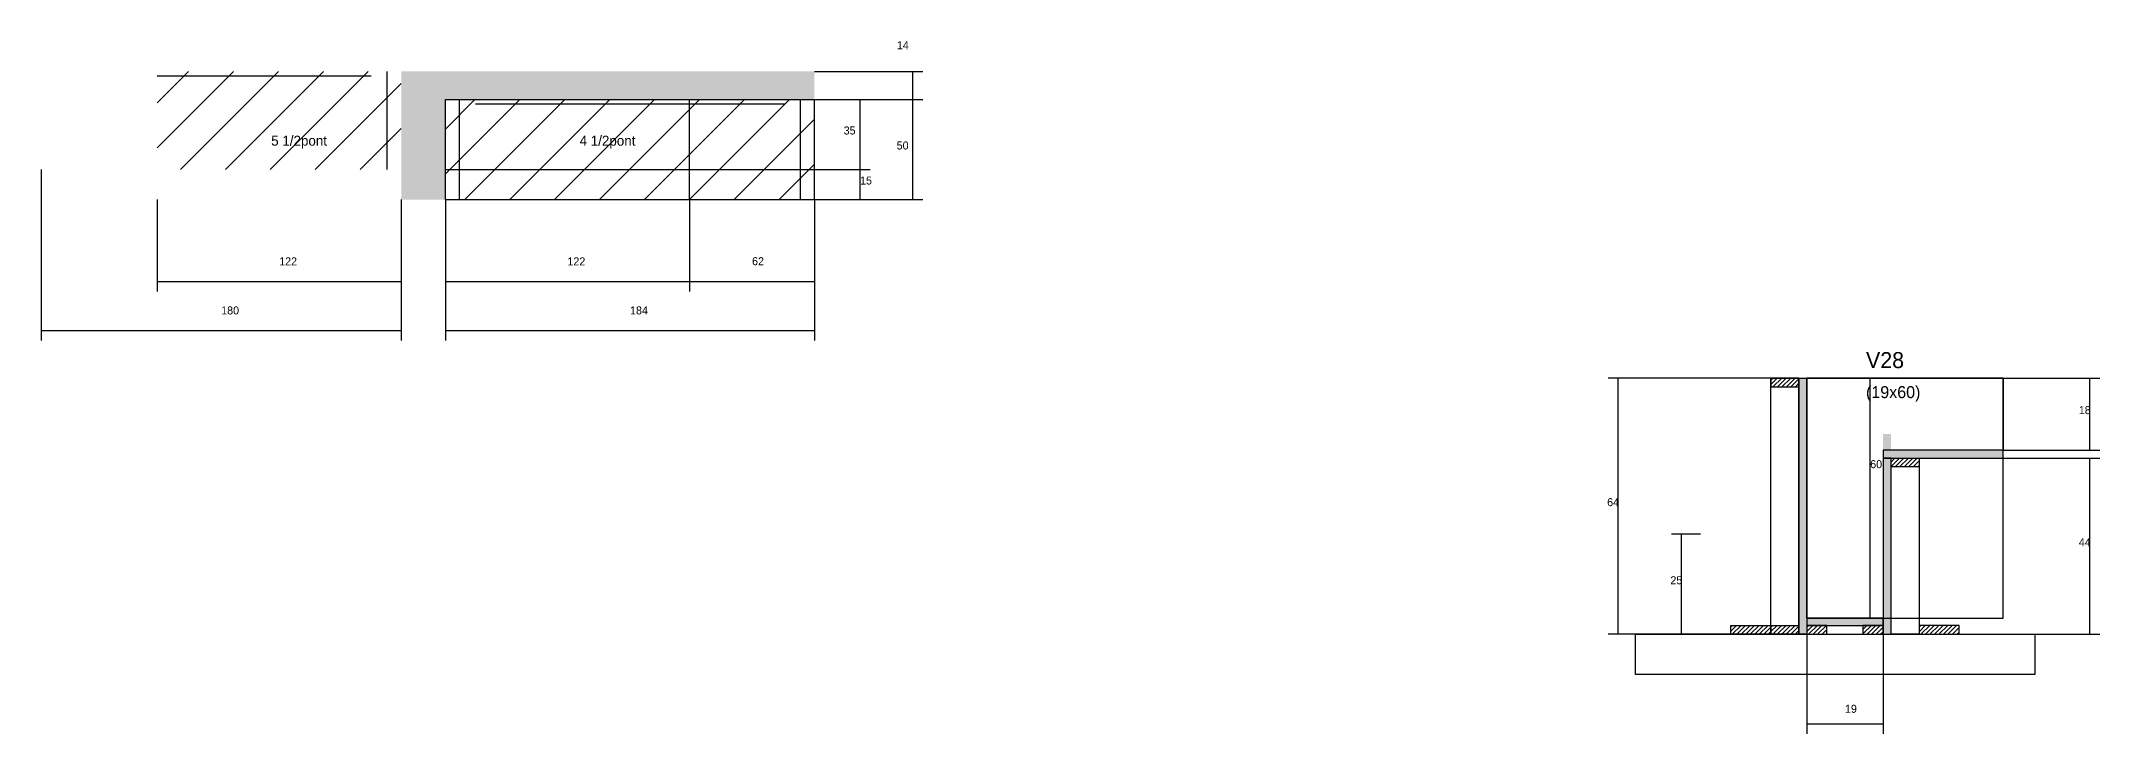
# Model space of a CAD drawing. Header units: metres. Extents: x -7920 to -6066, y 8238 to 8647.
# Drawn here: x -7920 to -6891, y 8301 to 8647 of the extents above; entities that cross this region are included whole.
import ezdxf

# ---------------------------------------------------------------- set-up
doc = ezdxf.new("R2010")
doc.units = ezdxf.units.M
for name, color, linetype in [('CONCRETO', 251, 'Continuous'), ('COTA', 4, 'Continuous'), ('Cota Seção (2x)', 4, 'Continuous'), ('Hachura', 253, 'Continuous'), ('Madeira', 126, 'Continuous'), ('NOMENCLATURA', 7, 'Continuous'), ('Painéis', 200, 'Continuous'), ('SARR_2.2x7', 40, 'Continuous'), ('Texto Seção', 7, 'Continuous')]:
    doc.layers.add(name, color=color, linetype=linetype)

msp = doc.modelspace()

# ---------------------------------------------------------------- hatches: boundary and pattern name
at = {"layer": 'COTA'}
h = msp.add_hatch(dxfattribs=at)
h.set_pattern_fill('AR-CONC', scale=0.03)
h.paths.add_polyline_path([(-7718.3, 8568.1), (-7718.3, 8618.1), (-7533.8, 8618.1), (-7533.8, 8632.1), (-7740.4, 8632.1), (-7740.4, 8568.1)])
at = {"layer": 'Hachura'}
h = msp.add_hatch(dxfattribs=at)
h.set_pattern_fill('ANSI31', scale=5)
h.paths.add_polyline_path([(-7740.4, 8632.1), (-7862.4, 8632.1), (-7862.4, 8583.1), (-7740.4, 8583.1)])
h = msp.add_hatch(dxfattribs=at)
h.set_pattern_fill('ANSI31', scale=5)
h.paths.add_polyline_path([(-7718.3, 8618.1), (-7718.3, 8583.1), (-7596.3, 8583.1), (-7596.3, 8618.1)])
h = msp.add_hatch(dxfattribs=at)
h.set_pattern_fill('ANSI31', scale=5)
h.paths.add_polyline_path([(-7596.3, 8618.1), (-7596.3, 8583.1), (-7533.8, 8583.1), (-7533.8, 8618.1)])
h = msp.add_hatch(dxfattribs=at)
h.set_pattern_fill('ANSI31', scale=5)
h.paths.add_polyline_path([(-7718.3, 8583.1), (-7718.3, 8568.1), (-7596.3, 8568.1), (-7596.3, 8583.1)])
h = msp.add_hatch(dxfattribs=at)
h.set_pattern_fill('ANSI31', scale=5)
h.paths.add_polyline_path([(-7533.8, 8568.1), (-7533.8, 8583.1), (-7596.3, 8583.1), (-7596.3, 8568.1)])
h = msp.add_hatch(dxfattribs=at)
h.set_pattern_fill('ANSI31', scale=0.5)
h.paths.add_polyline_path([(-7055.6, 8478.9), (-7055.6, 8474.5), (-7055.6, 8474.5), (-7041.6, 8474.5), (-7041.6, 8474.5), (-7041.6, 8478.9), (-7041.6, 8478.9), (-7055.6, 8478.9)])
h = msp.add_hatch(color=8, dxfattribs=at)
h.dxf.hatch_style = 1
h.paths.add_polyline_path([(-7041.6, 8478.9), (-7037.6, 8478.9), (-7037.6, 8478.9), (-7037.6, 8350.9), (-7037.6, 8350.9), (-7041.6, 8350.9), (-7041.6, 8350.9), (-7041.6, 8478.9)])
h = msp.add_hatch(color=8, dxfattribs=at)
h.dxf.hatch_style = 1
h.paths.add_polyline_path([(-6995.6, 8450.9), (-6999.6, 8450.9), (-6999.6, 8450.9), (-6999.6, 8350.9), (-6999.6, 8350.9), (-6995.6, 8350.9), (-6995.6, 8350.9), (-6995.6, 8450.9)])
h = msp.add_hatch(color=8, dxfattribs=at)
h.dxf.hatch_style = 1
h.paths.add_polyline_path([(-6939.6, 8438.9), (-6939.6, 8442.9), (-6939.6, 8442.9), (-6999.6, 8442.9), (-6999.6, 8442.9), (-6999.6, 8438.9), (-6999.6, 8438.9), (-6939.6, 8438.9)])
h = msp.add_hatch(dxfattribs=at)
h.set_pattern_fill('ANSI31', scale=0.5)
h.paths.add_polyline_path([(-6981.6, 8438.9), (-6981.6, 8434.5), (-6981.6, 8434.5), (-6995.6, 8434.5), (-6995.6, 8434.5), (-6995.6, 8438.9), (-6995.6, 8438.9), (-6981.6, 8438.9)])
h = msp.add_hatch(color=8, dxfattribs=at)
h.dxf.hatch_style = 1
h.paths.add_polyline_path([(-6999.6, 8355.3), (-6999.6, 8358.9), (-6999.6, 8358.9), (-7037.6, 8358.9), (-7037.6, 8358.9), (-7037.6, 8355.3), (-7037.6, 8355.3), (-6999.6, 8355.3)])
h = msp.add_hatch(dxfattribs=at)
h.set_pattern_fill('ANSI31', scale=0.5)
h.paths.add_polyline_path([(-7075.6, 8350.9), (-7075.6, 8355.3), (-7075.6, 8355.3), (-7055.6, 8355.3), (-7055.6, 8355.3), (-7055.6, 8350.9), (-7055.6, 8350.9), (-7075.6, 8350.9)])
h = msp.add_hatch(dxfattribs=at)
h.set_pattern_fill('ANSI31', scale=0.5)
h.paths.add_polyline_path([(-7055.6, 8350.9), (-7055.6, 8355.3), (-7055.6, 8355.3), (-7041.6, 8355.3), (-7041.6, 8355.3), (-7041.6, 8350.9), (-7041.6, 8350.9), (-7055.6, 8350.9)])
h = msp.add_hatch(dxfattribs=at)
h.set_pattern_fill('ANSI31', scale=0.5)
h.paths.add_polyline_path([(-7027.6, 8350.9), (-7027.6, 8355.3), (-7027.6, 8355.3), (-7037.6, 8355.3), (-7037.6, 8355.3), (-7037.6, 8350.9), (-7037.6, 8350.9), (-7027.6, 8350.9)])
h = msp.add_hatch(dxfattribs=at)
h.set_pattern_fill('ANSI31', scale=0.5)
h.paths.add_polyline_path([(-6999.6, 8350.9), (-6999.6, 8355.3), (-6999.6, 8355.3), (-7009.6, 8355.3), (-7009.6, 8355.3), (-7009.6, 8350.9), (-7009.6, 8350.9), (-6999.6, 8350.9)])
h = msp.add_hatch(dxfattribs=at)
h.set_pattern_fill('ANSI31', scale=0.5)
h.paths.add_polyline_path([(-6961.6, 8350.9), (-6961.6, 8355.3), (-6961.6, 8355.3), (-6981.6, 8355.3), (-6981.6, 8355.3), (-6981.6, 8350.9), (-6981.6, 8350.9), (-6961.6, 8350.9)])

# ---------------------------------------------------------------- linework, layer by layer
at = {"layer": 'CONCRETO'}
for points in [[(-7037.6, 8458.9), (-7037.6, 8478.9), (-6939.6, 8478.9), (-6939.6, 8442.9), (-6999.6, 8442.9), (-6999.6, 8358.9), (-7037.6, 8358.9), (-7037.6, 8458.9)], [(-7037.6, 8358.9), (-6939.6, 8358.9), (-6939.6, 8478.9), (-7037.6, 8478.9)]]:
    msp.add_lwpolyline(points, close=True, dxfattribs=at)
at = {"layer": 'COTA'}
for p, q in [((-7533.8, 8632.1), (-7479.6, 8632.1)), ((-7484.6, 8618.1), (-7484.6, 8632.1)), ((-7533.8, 8618.1), (-7479.6, 8618.1)), ((-7533.8, 8618.1), (-7506, 8618.1)), ((-7533.8, 8618.1), (-7479.6, 8618.1)), ((-7511, 8583.1), (-7511, 8618.1)), ((-7484.6, 8568.1), (-7484.6, 8618.1)), ((-7920.4, 8583.1), (-7920.4, 8497.6)), ((-7533.8, 8583.1), (-7506, 8583.1)), ((-7533.8, 8583.1), (-7506, 8583.1)), ((-7511, 8568.1), (-7511, 8583.1)), ((-7862.4, 8568.1), (-7862.4, 8522.2)), ((-7740.4, 8568.1), (-7740.4, 8522.2)), ((-7740.4, 8568.1), (-7740.4, 8497.6)), ((-7718.3, 8568.1), (-7718.3, 8522.2)), ((-7718.3, 8568.1), (-7718.3, 8497.6)), ((-7596.3, 8568.1), (-7596.3, 8522.2)), ((-7596.3, 8568.1), (-7596.3, 8522.2)), ((-7533.8, 8568.1), (-7533.8, 8522.2)), ((-7533.8, 8568.1), (-7533.8, 8497.6)), ((-7533.8, 8568.1), (-7479.6, 8568.1)), ((-7533.8, 8568.1), (-7506, 8568.1)), ((-7862.4, 8527.2), (-7740.4, 8527.2)), ((-7718.3, 8527.2), (-7596.3, 8527.2)), ((-7596.3, 8527.2), (-7533.8, 8527.2)), ((-7920.4, 8502.6), (-7740.4, 8502.6)), ((-7718.3, 8502.6), (-7533.8, 8502.6)), ((-7055.6, 8478.9), (-7137, 8478.9)), ((-7132, 8350.9), (-7132, 8478.9)), ((-6939.6, 8478.9), (-6891.2, 8478.9)), ((-6896.2, 8442.9), (-6896.2, 8478.9)), ((-6939.6, 8442.9), (-6891.2, 8442.9)), ((-6939.6, 8438.9), (-6891.2, 8438.9)), ((-6896.2, 8350.9), (-6896.2, 8438.9)), ((-7090.9, 8400.9), (-7105.4, 8400.9)), ((-7100.4, 8350.9), (-7100.4, 8400.9)), ((-7075.6, 8350.9), (-7137, 8350.9)), ((-7075.6, 8350.9), (-7105.4, 8350.9)), ((-7037.6, 8350.9), (-7037.6, 8301.2)), ((-6999.6, 8350.9), (-6999.6, 8301.2)), ((-6961.6, 8350.9), (-6891.2, 8350.9)), ((-7037.6, 8306.2), (-6999.6, 8306.2))]:
    msp.add_line(p, q, dxfattribs=at)
at = {"layer": 'Cota Seção (2x)'}
for p, q in [((-7037.9, 8478.9), (-7001, 8478.9)), ((-7006, 8358.9), (-7006, 8478.9)), ((-7037.9, 8358.9), (-7001, 8358.9))]:
    msp.add_line(p, q, dxfattribs=at)
at = {"layer": 'Madeira'}
for points in [[(-7055.6, 8478.9), (-7055.6, 8474.5), (-7041.6, 8474.5), (-7041.6, 8478.9)], [(-7055.6, 8478.9), (-7041.6, 8478.9), (-7041.6, 8350.9), (-7055.6, 8350.9)], [(-6981.6, 8438.9), (-6981.6, 8434.5), (-6995.6, 8434.5), (-6995.6, 8438.9)], [(-6981.6, 8350.9), (-6995.6, 8350.9), (-6995.6, 8438.9), (-6981.6, 8438.9)], [(-6923.7, 8330.9), (-7123.3, 8330.9), (-7123.3, 8350.9), (-6923.7, 8350.9)], [(-7075.6, 8350.9), (-7075.6, 8355.3), (-7055.6, 8355.3), (-7055.6, 8350.9)], [(-7055.6, 8350.9), (-7055.6, 8355.3), (-7041.6, 8355.3), (-7041.6, 8350.9)], [(-7027.6, 8350.9), (-7027.6, 8355.3), (-7037.6, 8355.3), (-7037.6, 8350.9)], [(-6999.6, 8350.9), (-6999.6, 8355.3), (-7009.6, 8355.3), (-7009.6, 8350.9)], [(-6961.6, 8350.9), (-6961.6, 8355.3), (-6981.6, 8355.3), (-6981.6, 8350.9)]]:
    msp.add_lwpolyline(points, close=True, dxfattribs=at)
at = {"layer": 'Painéis'}
for p, q in [((-7718.3, 8618.1), (-7533.8, 8618.1)), ((-7718.3, 8568.1), (-7718.3, 8618.1)), ((-7596.3, 8568.1), (-7596.3, 8618.1)), ((-7533.8, 8568.1), (-7533.8, 8618.1)), ((-7718.3, 8583.1), (-7533.8, 8583.1)), ((-7718.3, 8568.1), (-7533.8, 8568.1))]:
    msp.add_line(p, q, dxfattribs=at)
for points in [[(-7041.6, 8478.9), (-7037.6, 8478.9), (-7037.6, 8350.9), (-7041.6, 8350.9)], [(-6939.6, 8438.9), (-6939.6, 8442.9), (-6999.6, 8442.9), (-6999.6, 8438.9)], [(-6995.6, 8438.9), (-6999.6, 8438.9), (-6999.6, 8350.9), (-6995.6, 8350.9)], [(-6999.6, 8355.3), (-6999.6, 8358.9), (-7037.6, 8358.9), (-7037.6, 8355.3)]]:
    msp.add_lwpolyline(points, close=True, dxfattribs=at)
at = {"layer": 'SARR_2.2x7'}
for p, q in [((-7862.4, 8629.9), (-7755.4, 8629.9)), ((-7747.4, 8583.1), (-7747.4, 8632.1)), ((-7711.3, 8568.1), (-7711.3, 8618.1)), ((-7703.3, 8615.9), (-7596.3, 8615.9)), ((-7596.3, 8615.9), (-7548.8, 8615.9)), ((-7540.8, 8568.1), (-7540.8, 8618.1))]:
    msp.add_line(p, q, dxfattribs=at)

# ---------------------------------------------------------------- texts
at = {"layer": 'COTA'}
for s, p in [('14', (-7492.6, 8643.2)), ('35', (-7519.2, 8600.6)), ('50', (-7492.7, 8593.1)), ('15', (-7511, 8575.6)), ('122', (-7801.4, 8535.2)), ('122', (-7657.3, 8535.2)), ('62', (-7565, 8535.3)), ('180', (-7830.4, 8510.7)), ('184', (-7626, 8510.7)), ('18', (-6901.7, 8460.9)), ('64', (-7137.5, 8414.9)), ('44', (-6901.7, 8394.9)), ('25', (-7105.9, 8375.9)), ('19', (-7018.6, 8311.7))]:
    msp.add_text(s, height=4, dxfattribs=at).set_placement(p)
at = {"layer": 'Cota Seção (2x)'}
msp.add_text('60', height=4, dxfattribs=at).set_placement((-7006, 8433.9))
at = {"layer": 'NOMENCLATURA'}
for s, p in [('5 1/2pont', (-7805.4, 8595)), ('4 1/2pont', (-7651.2, 8595))]:
    msp.add_text(s, height=5, dxfattribs=at).set_placement(p)
at = {"layer": 'Texto Seção'}
for s, height, p in [('V28', 8, (-7008.1, 8483.9)), ('(19x60)', 6, (-7008.1, 8468.9))]:
    msp.add_text(s, height=height, dxfattribs=at).set_placement(p)

doc.saveas('drawing.dxf')
